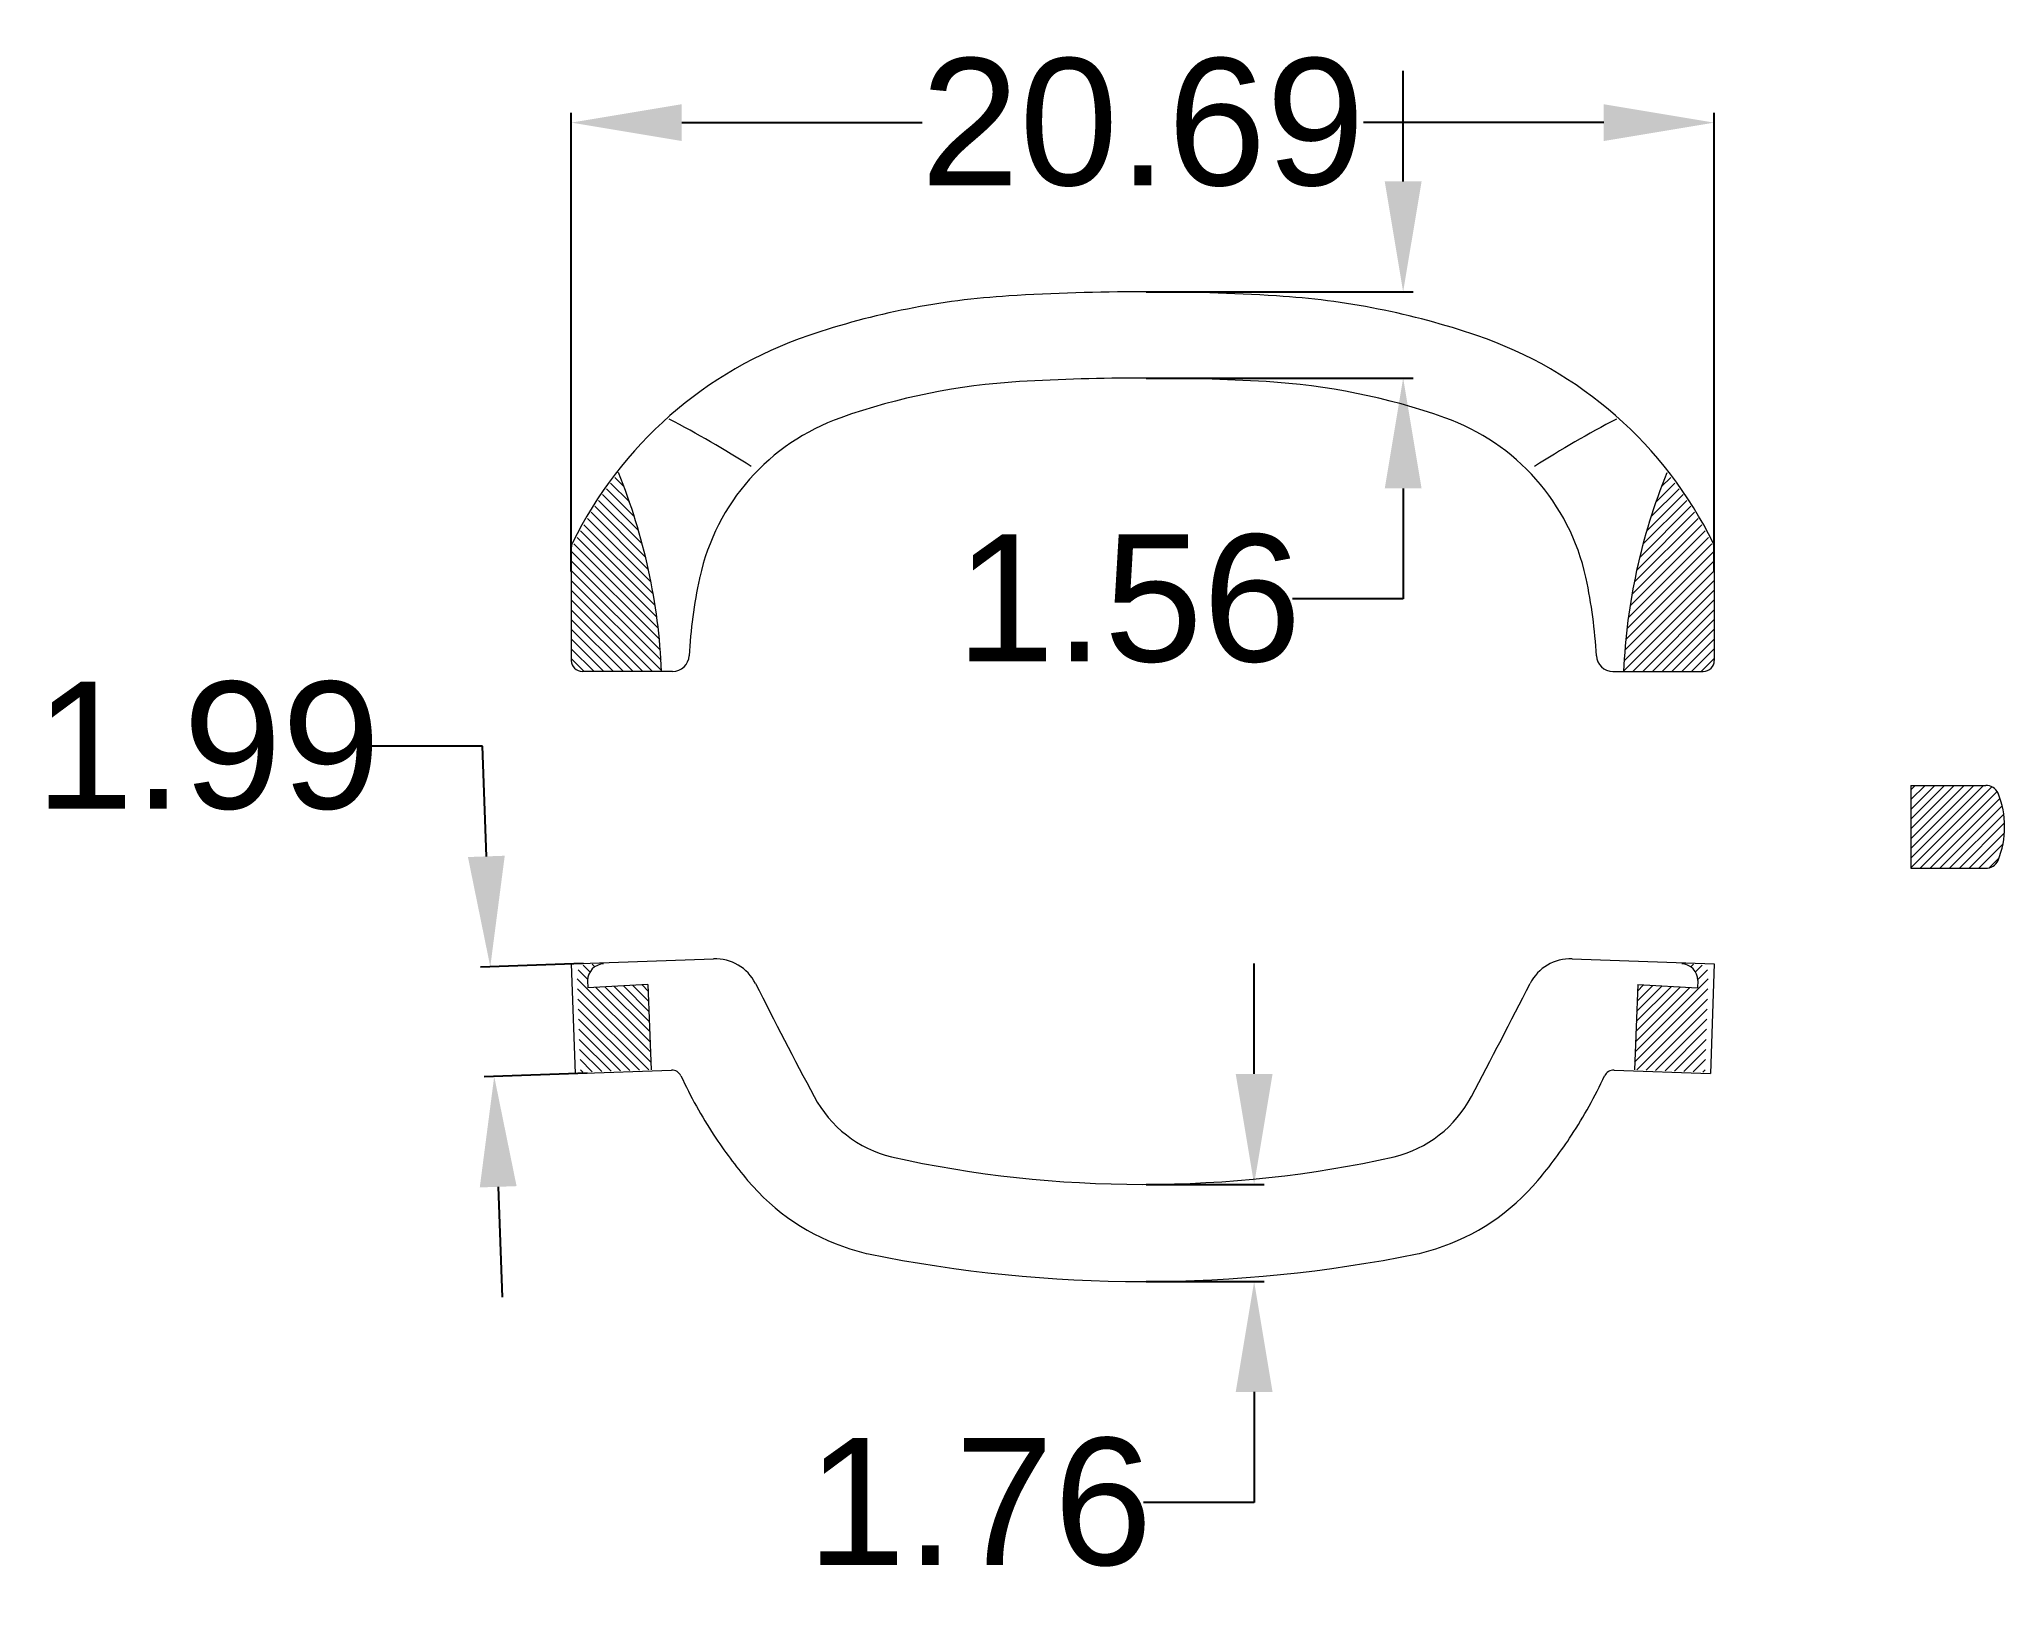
# Model space of a CAD drawing. Header units: millimetres. Extents: x 2530.7 to 2566.3, y 1491 to 1519.
import ezdxf

# ---------------------------------------------------------------- set-up
doc = ezdxf.new("R2010")
doc.units = ezdxf.units.MM
doc.styles.get("Standard").update_dxf_attribs({"font": 'arial.ttf'})
doc.dimstyles.new('Standard$0', dxfattribs={"dimtxt": 2.3, "dimasz": 2, "dimexe": 1, "dimexo": 1, "dimgap": 1, "dimtad": 0, "dimtih": 1, "dimtoh": 1, "dimdec": 1, "dimzin": 0, "dimdsep": 46, "dimtxsty": 'Standard', "dimcen": 0, "dimclrd": 4, "dimclre": 4, "dimclrt": 4, "dimadec": 1, "dimazin": 0, "dimtfac": 1, "dimtdec": 1, "dimtofl": 0, "dimtmove": 0, "dimatfit": 0, "dimfxl": 1, "dimtolj": 1, "dimtzin": 0, "dimarcsym": 0})

# ---------------------------------------------------------------- blocks, each defined once
blk = doc.blocks.new('*D6')
at = {"color": 0, "lineweight": -2, "transparency": 16777216}
for p, q in [((2540.376745910748, 1509.387488798176), (2540.376745910748, 1517.696899057165)), ((2561.064016622347, 1509.387488798177), (2561.064016622347, 1517.696899057165)), ((2542.376745910748, 1517.516899057165), (2546.727755072824, 1517.516899057165)), ((2559.064016622347, 1517.516899057165), (2554.713007460272, 1517.516899057165))]:
    blk.add_line(p, q, dxfattribs=at)
at = {"color": 0, "transparency": 16777216}
for points in [[(2542.376745910748, 1517.850232390498), (2542.376745910748, 1517.183565723832), (2540.376745910748, 1517.516899057165)], [(2559.064016622347, 1517.850232390498), (2559.064016622347, 1517.183565723832), (2561.064016622347, 1517.516899057165)]]:
    blk.add_solid(points, dxfattribs=at)
at = {"layer": 'Defpoints', "color": 0, "transparency": 16777216}
for p in [(2561.064016622347, 1517.516899057165), (2540.376745910748, 1509.324988798176), (2561.064016622347, 1509.324988798177)]:
    blk.add_point(p, dxfattribs=at)
at = {"color": 0, "lineweight": 9, "transparency": 16777216, "insert": (2550.720381266548, 1517.516899057165), "char_height": 2.3, "attachment_point": 5}
blk.add_mtext('\\A1;20.69', dxfattribs=at)
blk = doc.blocks.new('*D7')
at = {"color": 0, "lineweight": -2, "transparency": 16777216}
for p, q in [((2538.767428271704, 1506.227789771316), (2536.767428271704, 1506.227789771316)), ((2538.839001519769, 1504.229070864075), (2538.767428271704, 1506.227789771316)), ((2540.591572832709, 1502.290547760786), (2538.730690066182, 1502.223910364509)), ((2540.662680854661, 1500.304820526442), (2538.801798088135, 1500.238183130165)), ((2539.053256037851, 1498.24590581525), (2539.124829285916, 1496.247186908009))]:
    blk.add_line(p, q, dxfattribs=at)
at = {"color": 0, "transparency": 16777216}
for points in [[(2539.172121337643, 1504.240999738753), (2538.505881701895, 1504.217141989398), (2538.910574767834, 1502.230351956835)], [(2539.386375855725, 1498.257834689927), (2538.720136219978, 1498.233976940572), (2538.981682789786, 1500.24462472249)]]:
    blk.add_solid(points, dxfattribs=at)
at = {"layer": 'Defpoints', "color": 0, "transparency": 16777216}
for p in [(2540.65403279856, 1502.292784424788), (2538.910574767834, 1502.230351956835), (2540.725140820512, 1500.307057190444)]:
    blk.add_point(p, dxfattribs=at)
at = {"color": 0, "lineweight": 9, "transparency": 16777216, "insert": (2533.796152691895, 1506.227789771316), "char_height": 2.3, "attachment_point": 5}
blk.add_mtext('\\A1;1.99', dxfattribs=at)
blk = doc.blocks.new('*D8')
at = {"color": 0, "lineweight": -2, "transparency": 16777216}
for p, q in [((2555.433229435104, 1516.452386108385), (2555.433229435104, 1518.452386108385)), ((2550.782881266548, 1514.452386108385), (2555.613229435104, 1514.452386108385)), ((2550.782881266549, 1512.892386108385), (2555.613229435104, 1512.892386108385)), ((2555.433229435104, 1510.892386108385), (2555.433229435104, 1508.892386108385)), ((2555.433229435104, 1508.892386108385), (2553.433229435104, 1508.892386108385))]:
    blk.add_line(p, q, dxfattribs=at)
at = {"color": 0, "transparency": 16777216}
for points in [[(2555.099896101771, 1516.452386108385), (2555.766562768438, 1516.452386108385), (2555.433229435104, 1514.452386108385)], [(2555.099896101771, 1510.892386108385), (2555.766562768438, 1510.892386108385), (2555.433229435104, 1512.892386108385)]]:
    blk.add_solid(points, dxfattribs=at)
at = {"layer": 'Defpoints', "color": 0, "transparency": 16777216}
for p in [(2550.720381266548, 1514.452386108385), (2550.720381266549, 1512.892386108385), (2555.433229435104, 1512.892386108385)]:
    blk.add_point(p, dxfattribs=at)
at = {"color": 0, "lineweight": 9, "transparency": 16777216, "insert": (2550.4650916452, 1508.892386108384), "char_height": 2.3, "attachment_point": 5}
blk.add_mtext('\\A1;1.56', dxfattribs=at)
blk = doc.blocks.new('*D9')
at = {"color": 0, "lineweight": -2, "transparency": 16777216}
for p, q in [((2552.735892241551, 1500.289920489772), (2552.735892241551, 1502.289920489772)), ((2550.782881270338, 1498.289920489772), (2552.915892241551, 1498.289920489772)), ((2550.782881270657, 1496.531078622365), (2552.915892241551, 1496.531078622365)), ((2552.735892241551, 1494.531078622365), (2552.735892241551, 1492.531078622364)), ((2552.735892241551, 1492.531078622364), (2550.735892241551, 1492.531078622364))]:
    blk.add_line(p, q, dxfattribs=at)
at = {"color": 0, "transparency": 16777216}
for points in [[(2552.402558908218, 1500.289920489772), (2553.069225574885, 1500.289920489772), (2552.735892241551, 1498.289920489772)], [(2552.402558908218, 1494.531078622365), (2553.069225574885, 1494.531078622365), (2552.735892241551, 1496.531078622365)]]:
    blk.add_solid(points, dxfattribs=at)
at = {"layer": 'Defpoints', "color": 0, "transparency": 16777216}
for p in [(2550.720381270338, 1498.289920489772), (2552.735892241551, 1498.289920489772), (2550.720381270657, 1496.531078622365)]:
    blk.add_point(p, dxfattribs=at)
at = {"color": 0, "lineweight": 9, "transparency": 16777216, "insert": (2547.767754451646, 1492.531078622364), "char_height": 2.3, "attachment_point": 5}
blk.add_mtext('\\A1;1.76', dxfattribs=at)

msp = doc.modelspace()

# ---------------------------------------------------------------- hatches: boundary and pattern name
at = {"lineweight": 9}
h = msp.add_hatch(dxfattribs=at)
h.set_pattern_fill('ANSI31', color=1, style=0)
h.set_pattern_definition([(135, (2935.799981069656, 1218.80855779144), (0.08838834764831843, 0.08838834764831845), [])])
h.paths.add_polyline_path([(2540.376745910748, 1509.748539655368, -0.1124365837931878), (2540.39647120119, 1509.835148137018, -0.05366662595290148), (2541.23008245648, 1511.179382210766, -0.08590771167438721), (2542.010831117427, 1507.577195234083), (2540.576745910748, 1507.577195234083, -0.4142135623730951), (2540.376745910748, 1507.777195234083)])
h = msp.add_hatch(dxfattribs=at)
h.set_pattern_fill('ANSI31', color=1, style=0)
h.set_pattern_definition([(45, (2165.640781463439, 1218.80855779144), (-0.08838834764831843, 0.08838834764831845), [])])
h.paths.add_polyline_path([(2561.064016622347, 1509.748539655368, 0.1124365837931878), (2561.044291331906, 1509.835148137018, 0.05366662595290148), (2560.210680076616, 1511.179382210766, 0.08590771167438721), (2559.429931415669, 1507.577195234083), (2560.864016622348, 1507.577195234083, 0.4142135623730951), (2561.064016622347, 1507.777195234083)])
h = msp.add_hatch(dxfattribs=at)
h.set_pattern_fill('ANSI31', color=1, style=0)
h.set_pattern_definition([(45, (2163.616379183766, 1220.748479619635), (-0.08838834764831843, 0.08838834764831845), [])])
edge = h.paths.add_edge_path()
edge.add_arc((2565.977303005155, 1504.26494027148), 0.25, 270, 333.8011702035247)
edge.add_arc((2564.692508382985, 1504.76494027148), 1.627873232654165, 337.9787465482829, 382.0212534517172)
edge.add_arc((2565.977303005157, 1505.26494027148), 0.25, 26.19882979647521, 90)
edge.add_line((2565.977303005157, 1505.51494027148), (2564.620335143446, 1505.51494027148))
edge.add_line((2564.620335143445, 1505.51494027148), (2564.620335143445, 1504.01494027148))
edge.add_line((2564.620335143445, 1504.01494027148), (2565.977303005156, 1504.01494027148))
h = msp.add_hatch(dxfattribs=at)
h.set_pattern_fill('ANSI31', color=1)
h.set_pattern_definition([(135, (3060.537678694024, 1230.684462260569), (0.08838834764831845, 0.08838834764831845), [])])
edge = h.paths.add_edge_path()
edge.add_line((2540.54196123974, 1500.320465299388), (2540.481018501157, 1502.138933375934))
edge.add_arc((2540.669625236791, 1502.072393919421), 0.2000000000000497, 451.9193564304526, 520.5674284242656, ccw=False)
edge.add_arc((2534.195462318881, 1695.263944496849), 193.099999999996, 271.9193564306127, 272.0081832422507)
edge.add_arc((2540.972630347789, 1501.982724525775), 0.3000000000000164, 452.0081832422441, 540)
edge.add_line((2540.672630347789, 1501.982724525775), (2540.677124007863, 1501.848638372403))
edge.add_line((2540.677124007863, 1501.848638372403), (2541.76244691574, 1501.907114815745))
edge.add_line((2541.76244691574, 1501.907114815745), (2541.822737034384, 1500.366374448945))
edge.add_arc((2534.195462318902, 1695.263944496859), 195.0467588302024, 271.8646390248872, 272.2411144302048, ccw=False)
h = msp.add_hatch(dxfattribs=at)
h.set_pattern_fill('ANSI31', color=1)
h.set_pattern_definition([(45, (2040.903083839072, 1230.684462260569), (-0.08838834764831845, 0.08838834764831845), [])])
edge = h.paths.add_edge_path()
edge.add_line((2560.898801293357, 1500.320465299388), (2560.95974403194, 1502.138933375934))
edge.add_arc((2560.771137296305, 1502.072393919421), 0.2000000000000497, 19.43257157573441, 88.08064356954745)
edge.add_arc((2567.245300214216, 1695.263944496849), 193.099999999996, 267.9918167577493, 268.08064356938735, ccw=False)
edge.add_arc((2560.468132185308, 1501.982724525775), 0.3000000000000164, 0, 87.99181675775583, ccw=False)
edge.add_line((2560.768132185307, 1501.982724525775), (2560.763638525233, 1501.848638372403))
edge.add_line((2560.763638525233, 1501.848638372403), (2559.678315617356, 1501.907114815745))
edge.add_line((2559.678315617356, 1501.907114815745), (2559.618025498712, 1500.366374448945))
edge.add_arc((2567.245300214194, 1695.263944496859), 195.0467588302024, 267.7588855697952, 268.1353609751128)

# ---------------------------------------------------------------- linework, layer by layer
at = {"color": 0, "lineweight": 9}
for p, q in [((2540.376745910748, 1509.817204282065), (2540.376745910748, 1507.777195234083)), ((2561.064016622347, 1509.817204282002), (2561.064016622347, 1507.777195234083)), ((2542.211054840485, 1507.577195234083), (2540.576745910748, 1507.577195234083)), ((2559.229707692599, 1507.577195234083), (2560.864016622348, 1507.577195234083)), ((2564.620335143445, 1505.51494027148), (2564.620335143445, 1504.01494027148)), ((2564.620335143445, 1505.51494027148), (2565.977303005157, 1505.51494027148)), ((2564.620335143445, 1504.01494027148), (2565.977303005155, 1504.01494027148)), ((2540.376030178268, 1502.282829272799), (2542.950058668448, 1502.375004104881)), ((2540.376030178268, 1502.282829272799), (2540.447138200221, 1500.297102038455)), ((2558.490703864647, 1502.375004104881), (2561.064732354829, 1502.282829272798)), ((2561.064732354829, 1502.282829272798), (2560.993624332876, 1500.297102038455)), ((2540.672630347789, 1501.982724525775), (2540.677124007863, 1501.848638372403)), ((2541.76244691574, 1501.907114815745), (2540.677124007863, 1501.848638372403)), ((2541.76244691574, 1501.907114815745), (2541.822737034385, 1500.366374448945)), ((2559.678315617356, 1501.907114815745), (2559.618025498712, 1500.366374448945)), ((2559.678315617356, 1501.907114815745), (2560.763638525233, 1501.848638372403)), ((2560.768132185307, 1501.982724525775), (2560.763638525233, 1501.848638372403)), ((2540.447138200221, 1500.297102038455), (2542.191331117419, 1500.359560822371)), ((2559.249431415677, 1500.359560822371), (2560.993624332876, 1500.297102038455))]:
    msp.add_line(p, q, dxfattribs=at)
for points in [[(2542.010831117427, 1507.577195234083, 0.08590771167438006), (2541.23008245648, 1511.179382210765, 0.08590771167438006)], [(2559.429931415669, 1507.577195234083, -0.08590771167438006), (2560.210680076616, 1511.179382210765, -0.08590771167438006)]]:
    msp.add_lwpolyline(points, format="xyb", dxfattribs=at)
for centre, radius, start, end in [((2549.142087607903, 1500.590327532697), 13.81376835942711, 93.50500386359384, 108.8666212906782), ((2550.720381266548, 1474.822386108408), 39.62999999997669, 90, 93.50500386359384), ((2550.720381266545, 1474.822386108371), 39.63000000001376, 86.49499613640619, 90), ((2552.298674925209, 1500.590327532702), 13.81376835942092, 71.13337879148692, 86.49499613651099), ((2547.057206421912, 1506.635164261152), 7.41953926030703, 108.7262860380938, 153.8480077513189), ((2554.383556111132, 1506.635164261195), 7.419539260335368, 26.15199224773725, 71.27371411426194), ((2549.179224314523, 1501.077192054148), 11.76999999999079, 93.35940696294013, 109.4754068892288), ((2550.720381266552, 1474.822386108411), 38.06999999997424, 90, 93.35940696294013), ((2550.720381266549, 1474.822386108396), 38.06999999998925, 86.64059303705987, 90), ((2552.261538218574, 1501.077192054155), 11.76999999998456, 70.52459311077126, 86.64059303705987), ((2532.108405085608, 1493.089732461761), 21.54220474331918, 57.65840277577956, 62.22029931929035), ((2546.578687015874, 1508.430912592637), 3.970000000000157, 109.4754068892288, 167.5974800813169), ((2554.862075517225, 1508.430912592638), 3.969999999998611, 12.40251991869582, 70.52459311077126), ((2569.332357447489, 1493.089732461761), 21.54220474331918, 117.7797006807097, 122.3415972241625), ((2540.576745910748, 1509.817204282065), 0.2, 153.8480077513538, 180), ((2560.864016622349, 1509.817204282002), 0.2, 0, 26.15199224771408), ((2551.135803104724, 1507.428755522041), 8.636007484071351, 167.7340954181591, 177.1234917198365), ((2551.135803104818, 1507.428755522083), 8.636007484154398, 167.59748008169, 167.7340954185704), ((2550.304959427963, 1507.428755522123), 8.636007484453831, 12.2659045807472, 12.40251991760213), ((2550.30495942836, 1507.42875552204), 8.636007484083068, 2.87650828016353, 12.26590458184089), ((2540.576745910748, 1507.777195234083), 0.2, 180, 270), ((2542.211054840485, 1507.877195234083), 0.3, 270, 357.1234917198365), ((2559.229707692599, 1507.877195234083), 0.3, 182.8765082801895, 270), ((2560.864016622348, 1507.777195234083), 0.2, 270, 0), ((2565.977303005157, 1505.26494027148), 0.25, 26.19882979647239, 90), ((2564.692508382985, 1504.76494027148), 1.627873232654165, 337.9787465482774, 22.02125345172261), ((2565.977303005155, 1504.26494027148), 0.25, 270, 333.8011702035276), ((2540.972630347789, 1501.982724525775), 0.3, 92.00818324227664, 180), ((2542.979403700157, 1501.555529352916), 0.8199999999969907, 26.88849808462234, 92.05086042942396), ((2558.461358832939, 1501.555529352913), 0.8199999999995166, 87.94913957073274, 153.1115019155176), ((2560.468132185308, 1501.982724525775), 0.3, 0, 87.99181675772337), ((2656.984153648173, 1559.364666509739), 127.0040171076099, 206.8884980844708, 207.9283441823097), ((2444.456608884631, 1559.36466650989), 127.004017107939, 332.0716558177019, 333.1115019155292), ((2542.197772709746, 1500.17967612072), 0.1799999999992954, 24.94474238072031, 92.05086042916312), ((2550.084954989148, 1503.848273160337), 8.518634866899427, 204.9447423807203, 213.2285007105548), ((2551.355807543961, 1503.848273160325), 8.518634866881674, 326.7714992894561, 335.0552576193143), ((2559.242989823351, 1500.179676120719), 0.1799999999998549, 87.94913957068022, 155.0552576192096), ((2546.697885848187, 1500.9012216777), 2.180000000007797, 207.9283441824146, 256.0317192251746), ((2554.742876684792, 1500.90122167762), 2.180000000073797, 283.9682809035937, 332.0716558212569), ((2550.084954989155, 1503.848273160333), 8.518634866902884, 213.228500710533, 220.0955723423136), ((2551.355807543957, 1503.848273160331), 8.518634866888108, 319.9044276576597, 326.7714992894452), ((2550.720381266519, 1519.405356407783), 21.11543591801087, 257.5597564386408, 282.4402435744326), ((2546.643628990437, 1500.950862068297), 4.020000000000008, 220.0955723423403, 252.2436375012614), ((2554.797133542657, 1500.950862068298), 4.020000000002439, 287.7563624987922, 319.9044276576864), ((2546.643628990423, 1500.95086206823), 4.019999999931834, 252.2436375011501, 257.2479076046031), ((2550.720381266568, 1521.475195346086), 24.9441167237209, 258.5209966805009, 281.4790033383213), ((2554.797133540554, 1500.950862067725), 4.020000000098174, 282.7520925434475, 287.7563625298196)]:
    msp.add_arc(centre, radius, start, end, dxfattribs=at)

# ---------------------------------------------------------------- dimensions: what is measured, and where the dimension line sits
at = {"color": 3, "lineweight": 9}
dim = msp.add_linear_dim(base=(2561.064016622347, 1517.516899057165), p1=(2540.376745910748, 1509.324988798176), p2=(2561.064016622347, 1509.324988798177), dimstyle='Standard$0', override={"dimasz": 2, "dimexe": 0.18, "dimexo": 0.0625, "dimgap": 0.09, "dimdec": 2, "dimtxsty": 'Standard', "dimcen": 0.09, "dimclrd": 0, "dimclre": 0, "dimclrt": 0, "dimtdec": 2, "dimatfit": 3, "dimfxl": 1.25, "dimarcsym": 0}, dxfattribs=at)
dim.commit()
dim.dimension.update_dxf_attribs({"geometry": '*D6', "text_midpoint": (2550.720381266548, 1517.516899057165)})
for p1, p2, distance, picture, middle in [((2550.720381266548, 1514.452386108385), (2550.720381266548, 1512.892386108385), 4.712848168555865, '*D8', (2550.4650916452, 1508.892386108384)), ((2540.725140820512, 1500.307057190444), (2540.654032798559, 1502.292784424788), 1.7445755122533169, '*D7', (2533.796152691895, 1506.227789771316))]:
    dim = msp.add_aligned_dim(p1=p1, p2=p2, distance=distance, dimstyle='Standard$0', override={"dimasz": 2, "dimexe": 0.18, "dimexo": 0.0625, "dimgap": 0.09, "dimdec": 2, "dimtxsty": 'Standard', "dimcen": 0.09, "dimclrd": 0, "dimclre": 0, "dimclrt": 0, "dimtdec": 2, "dimatfit": 3, "dimfxl": 1.25, "dimarcsym": 0}, dxfattribs=at)
    dim.commit()
    dim.dimension.update_dxf_attribs({"geometry": picture, "text_midpoint": middle})
dim = msp.add_linear_dim(base=(2552.735892241551, 1498.289920489772), p1=(2550.720381270656, 1496.531078622365), p2=(2550.720381270337, 1498.289920489772), angle=90.00000001039928, dimstyle='Standard$0', override={"dimasz": 2, "dimexe": 0.18, "dimexo": 0.0625, "dimgap": 0.09, "dimdec": 2, "dimtxsty": 'Standard', "dimcen": 0.09, "dimclrd": 0, "dimclre": 0, "dimclrt": 0, "dimtdec": 2, "dimatfit": 3, "dimfxl": 1.25, "dimarcsym": 0}, dxfattribs=at)
dim.commit()
dim.dimension.update_dxf_attribs({"geometry": '*D9', "text_midpoint": (2547.767754451646, 1492.531078622364), "dimtype": 161})

doc.saveas('drawing.dxf')
